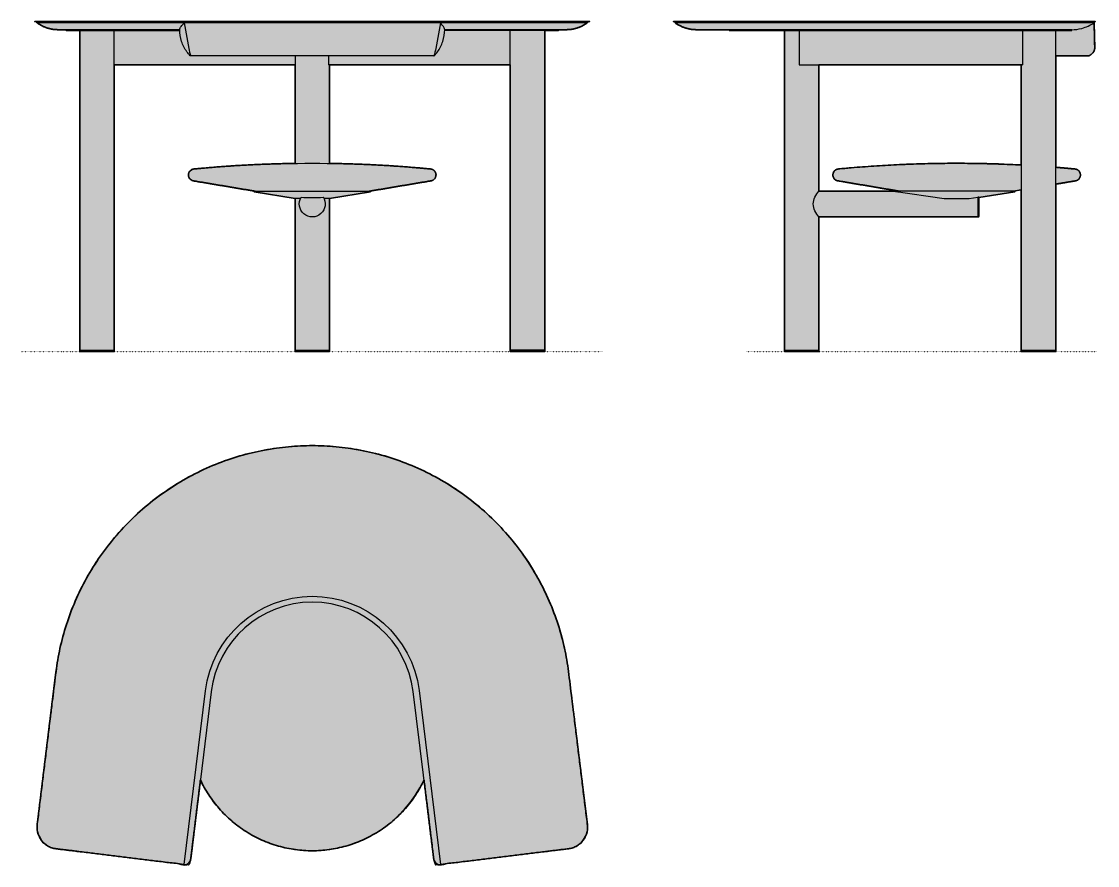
# Model space of a CAD drawing. Header units: millimetres. Extents: x 0 to 2499, y -1194 to 767.
import ezdxf

# ---------------------------------------------------------------- set-up
doc = ezdxf.new("R2010")
doc.units = ezdxf.units.MM
doc.linetypes.add('Dots', pattern=[1, 0, -1])
doc.layers.add('Blocks', color=7, linetype='Continuous')
doc.layers.add('Blocks$Fill', color=7, linetype='Continuous', true_color=0xffffff)
for name, color, linetype, lineweight, true_color in [('Blocks$Inner', 7, 'Continuous', 25, 0x007f00), ('Blocks$Outline', 7, 'Continuous', 35, 0xff3f3f), ('Groud', 7, 'Dots', 25, 0x243775)]:
    doc.layers.add(name, color=color, linetype=linetype, lineweight=lineweight, true_color=true_color)

# ---------------------------------------------------------------- blocks, each defined once
blk = doc.blocks.new('Sui Desk Chair Side')
at = {"layer": 'Blocks$Fill'}
h = blk.add_hatch(color=256, dxfattribs=at)
h.paths.add_polyline_path([(718.9, 687), (795.2, 687), (795.8, 687.3), (796.5, 687.6), (797.1, 687.9), (797.8, 688.2), (798.4, 688.6), (799, 689), (799.7, 689.4), (800.3, 689.8), (800.9, 690.2), (801.5, 690.7), (802, 691.2), (802.6, 691.7), (803.1, 692.2), (803.6, 692.8), (804.2, 693.3), (804.6, 693.9), (805.1, 694.5), (805.6, 695.1), (806, 695.7), (806.4, 696.4), (806.8, 697), (807.2, 697.7), (807.5, 698.3), (807.8, 699), (808.1, 699.7), (808.4, 700.4), (808.6, 701.1), (808.9, 701.7), (809.1, 702.4), (809.2, 703.1), (809.4, 703.8), (809.5, 704.5), (808.1, 764), (808.1, 764.3), (808.1, 764.6), (808.1, 764.8), (808, 765.1), (808, 765.4), (808, 765.7), (807.9, 766), (807.9, 766.2), (807.9, 766.3), (807.9, 766.3), (807.8, 766.4), (807.8, 766.4), (807.8, 766.5), (807.8, 766.5), (807.8, 766.6), (807.8, 766.6), (807.7, 766.7), (807.7, 766.7), (807.7, 766.8), (807.7, 766.8), (807.6, 766.9), (807.6, 766.9), (807.6, 767), (807.6, 767), (-165.1, 767), (-165.1, 764), (-162.7, 762.3), (-160.2, 760.8), (-157.7, 759.3), (-155.1, 757.8), (-152.5, 756.5), (-149.8, 755.3), (-147.1, 754.1), (-144.3, 753.1), (-141.5, 752.1), (-138.7, 751.3), (-135.8, 750.5), (-132.9, 749.8), (-130, 749.3), (-127.1, 748.8), (-124.2, 748.5), (-121.3, 748.2), (-117.5, 748.1), (-113.6, 748), (-39.2, 748), (-39.2, 746), (88.9, 746), (88.9, 0), (168.9, 0), (168.9, 313), (538.2, 313), (538.2, 314), (540.2, 314), (540.2, 357.9), (623.9, 371.6), (623.8, 372.6), (621, 372.6), (638.9, 375.6), (638.9, 0), (718.9, 0), (718.9, 389.1), (764.8, 396.8), (765.1, 396.9), (765.4, 397), (765.6, 397), (765.9, 397.1), (766.2, 397.2), (766.5, 397.3), (766.7, 397.3), (767, 397.4), (767.3, 397.5), (767.6, 397.6), (767.8, 397.8), (768.1, 397.9), (768.4, 398), (768.7, 398.1), (768.9, 398.3), (769.2, 398.4), (769.5, 398.6), (769.7, 398.7), (770, 398.9), (770.2, 399.1), (770.5, 399.3), (770.7, 399.4), (771, 399.6), (771.2, 399.8), (771.5, 400), (771.7, 400.2), (771.9, 400.5), (772.2, 400.7), (772.4, 400.9), (772.6, 401.1), (772.8, 401.4), (773, 401.6), (773.2, 401.9), (773.4, 402.1), (773.6, 402.4), (773.8, 402.6), (773.9, 402.9), (774.1, 403.1), (774.3, 403.4), (774.4, 403.7), (774.6, 403.9), (774.7, 404.2), (774.9, 404.5), (775, 404.8), (775.1, 405.1), (775.2, 405.3), (775.4, 405.6), (775.5, 405.9), (775.6, 406.2), (775.6, 406.5), (775.7, 406.8), (775.8, 407.1), (775.9, 407.4), (775.9, 407.7), (776, 408), (776.1, 408.2), (776.1, 408.5), (776.1, 408.8), (776.2, 409.1), (776.2, 409.4), (776.2, 409.7), (776.2, 410), (776.2, 410.2), (776.2, 410.5), (776.2, 410.8), (776.2, 411.1), (776.2, 411.4), (776.2, 411.7), (776.2, 411.9), (776.1, 412.2), (776.1, 412.5), (776.1, 412.8), (776, 413.1), (775.9, 413.4), (775.9, 413.7), (775.8, 414), (775.7, 414.3), (775.6, 414.5), (775.6, 414.8), (775.5, 415.1), (775.4, 415.4), (775.2, 415.7), (775.1, 416), (775, 416.3), (774.9, 416.5), (774.7, 416.8), (774.6, 417.1), (774.4, 417.4), (774.3, 417.6), (774.1, 417.9), (773.9, 418.2), (773.8, 418.4), (773.6, 418.7), (773.4, 418.9), (773.2, 419.2), (773, 419.4), (772.8, 419.7), (772.6, 419.9), (772.4, 420.1), (772.2, 420.4), (771.9, 420.6), (771.7, 420.8), (771.5, 421), (771.2, 421.2), (771, 421.4), (770.7, 421.6), (770.5, 421.8), (770.2, 422), (770, 422.1), (769.7, 422.3), (769.5, 422.5), (769.2, 422.6), (768.9, 422.8), (768.7, 422.9), (768.4, 423), (768.1, 423.2), (767.8, 423.3), (767.6, 423.4), (767.3, 423.5), (767, 423.6), (766.7, 423.7), (766.5, 423.8), (766.2, 423.9), (765.9, 424), (765.6, 424), (765.4, 424.1), (765.1, 424.1), (764.8, 424.2), (718.9, 428.3)], flags=0)
h.paths.add_polyline_path([(638.9, 433.6), (585.6, 435.9), (532.3, 437.3), (479, 437.6), (425.6, 436.9), (372.3, 435.2), (319, 432.5), (265.8, 428.9), (212.6, 424.2), (212.4, 424.1), (212.1, 424.1), (211.8, 424), (211.5, 424), (211.3, 423.9), (211, 423.8), (210.7, 423.7), (210.4, 423.6), (210.2, 423.5), (209.9, 423.4), (209.6, 423.3), (209.3, 423.2), (209.1, 423), (208.8, 422.9), (208.5, 422.8), (208.3, 422.6), (208, 422.5), (207.7, 422.3), (207.5, 422.1), (207.2, 422), (207, 421.8), (206.7, 421.6), (206.5, 421.4), (206.2, 421.2), (206, 421), (205.7, 420.8), (205.5, 420.6), (205.3, 420.4), (205.1, 420.1), (204.9, 419.9), (204.6, 419.7), (204.4, 419.4), (204.2, 419.2), (204.1, 418.9), (203.9, 418.7), (203.7, 418.4), (203.5, 418.2), (203.3, 417.9), (203.2, 417.6), (203, 417.4), (202.9, 417.1), (202.7, 416.8), (202.6, 416.5), (202.4, 416.3), (202.3, 416), (202.2, 415.7), (202.1, 415.4), (202, 415.1), (201.9, 414.8), (201.8, 414.5), (201.7, 414.3), (201.6, 414), (201.6, 413.7), (201.5, 413.4), (201.4, 413.1), (201.4, 412.8), (201.4, 412.5), (201.3, 412.2), (201.3, 411.9), (201.3, 411.7), (201.2, 411.4), (201.2, 411.1), (201.2, 410.8), (201.2, 410.5), (201.2, 410.2), (201.2, 410), (201.2, 409.7), (201.3, 409.4), (201.3, 409.1), (201.3, 408.8), (201.4, 408.5), (201.4, 408.2), (201.4, 408), (201.5, 407.7), (201.6, 407.4), (201.6, 407.1), (201.7, 406.8), (201.8, 406.5), (201.9, 406.2), (202, 405.9), (202.1, 405.6), (202.2, 405.3), (202.3, 405.1), (202.4, 404.8), (202.6, 404.5), (202.7, 404.2), (202.9, 403.9), (203, 403.7), (203.2, 403.4), (203.3, 403.1), (203.5, 402.9), (203.7, 402.6), (203.9, 402.4), (204.1, 402.1), (204.2, 401.9), (204.4, 401.6), (204.6, 401.4), (204.9, 401.1), (205.1, 400.9), (205.3, 400.7), (205.5, 400.5), (205.7, 400.2), (206, 400), (206.2, 399.8), (206.5, 399.6), (206.7, 399.4), (207, 399.3), (207.2, 399.1), (207.5, 398.9), (207.7, 398.7), (208, 398.6), (208.3, 398.4), (208.5, 398.3), (208.8, 398.1), (209.1, 398), (209.3, 397.9), (209.6, 397.8), (209.9, 397.6), (210.2, 397.5), (210.4, 397.4), (210.7, 397.3), (211, 397.3), (211.3, 397.2), (211.5, 397.1), (211.8, 397), (212.1, 397), (212.4, 396.9), (212.6, 396.8), (356.5, 372.6), (353.7, 372.6), (353.5, 371.4), (342.8, 373), (168.9, 373), (168.9, 666.5), (638.9, 666.5)], flags=0)
at = {"layer": 'Blocks$Inner'}
for p, q in [((808.1, 764), (-165.1, 764)), ((808.1, 764), (809.5, 704.5)), ((212.6, 396.8), (356.5, 372.6)), ((638.9, 375.6), (621, 372.6)), ((718.9, 389.1), (764.8, 396.8)), ((168.9, 373), (342.8, 373)), ((342.8, 373), (459.5, 356)), ((459.5, 356), (517.9, 356)), ((517.9, 356), (538.2, 358.6)), ((540.2, 359.2), (538.2, 358.9)), ((538.2, 358.9), (538.2, 313)), ((540.2, 314), (540.2, 359.2)), ((538.2, 313), (168.9, 313)), ((538.2, 314), (540.2, 314))]:
    blk.add_line(p, q, dxfattribs=at)
for points in [[(-165.1, 764), (-165.1, 767), (807.6, 767)], [(-39.2, 748), (-39.2, 746), (756.1, 746), (756.1, 748), (-113.6, 748)], [(88.9, 746), (88.9, 0), (168.9, 0), (168.9, 313)], [(122.7, 746), (122.7, 666.5), (641.6, 666.5)], [(638.9, 666.5), (638.9, 0), (718.9, 0), (718.9, 746)], [(641.6, 746), (641.6, 666), (638.9, 666)], [(795.2, 687), (718.9, 687)], [(168.9, 373), (168.9, 666.5)], [(540.2, 357.9), (623.9, 371.6), (623.8, 372.6), (353.7, 372.6), (353.5, 371.4)], [(88.9, 3), (168.9, 3)], [(638.9, 3), (718.9, 3)]]:
    blk.add_lwpolyline(points, dxfattribs=at)
at = {"layer": 'Blocks$Inner', "extrusion": (0, 0, -1)}
for centre, radius, start, end in [((115.4, 833.4), 85.4, 274.0043, 305.6286), ((-805.4, 765.6), 2.57, 148.1051, 166.7193), ((-793, 763.4), 15.1, 169.3542, 177.8851), ((113.6, 880.4), 132.4, 270, 273.3434), ((-786.8, 708.5), 23.1, 189.9828, 248.7086), ((-203.8, 339.2), 48.6, 4.4927, 44.0977), ((-203.8, 346.8), 48.6, 315.9023, 355.5073)]:
    blk.add_arc(centre, radius, start, end, dxfattribs=at)
at = {"layer": 'Blocks$Inner'}
for centre, radius, start, end in [((756.8, 831.7), 83.7, 269.4367, 285.6227), ((750.8, 853.1), 105.9, 285.6227, 302.7344), ((488.7, -2413.2), 2850.8, 86.9802, 95.5574), ((488.7, -2413.2), 2850.8, 84.4426, 85.3687), ((215.1, 410.5), 13.9, 100.1882, 259.8118), ((762.3, 410.5), 13.9, 280.1882, 79.8118)]:
    blk.add_arc(centre, radius, start, end, dxfattribs=at)
at = {"layer": 'Blocks$Outline'}
for points in [[(88.9, 746), (88.9, 0), (168.9, 0), (168.9, 313)], [(718.9, 428.3), (718.9, 687)], [(168.9, 373), (168.9, 666.5)], [(168.9, 666.5), (638.9, 666.5)], [(638.9, 666.5), (638.9, 433.6)], [(621, 372.6), (638.9, 375.6)], [(638.9, 375.6), (638.9, 0), (718.9, 0), (718.9, 389.1)], [(356.5, 372.6), (353.7, 372.6), (353.5, 371.4)], [(540.2, 357.9), (623.9, 371.6), (623.8, 372.6), (621, 372.6)]]:
    blk.add_lwpolyline(points, dxfattribs=at)
for points, weights, knots in [([(718.9, 687), (757, 687), (795.2, 687), (807.3, 691.7), (809.5, 704.5), (808.8, 734.3), (808.1, 764), (808.1, 765.1), (807.9, 766.2), (807.8, 766.6), (807.6, 767), (321.2, 767), (-165.1, 767), (-165.1, 765.5), (-165.1, 764), (-145.4, 749.9), (-121.3, 748.2), (-117.5, 748), (-113.6, 748), (-76.4, 748), (-39.2, 748)], [1, 1, 1, 0.871531135731, 1, 1, 1, 0.997230164631, 1, 0.986835658056, 1, 1, 1, 1, 1, 0.962160181405, 1, 0.99957438598, 1, 1, 1], [-2065.75134, -2065.75134, -2065.75134, -1989.481457, -1989.481457, -1965.823817, -1965.823817, -1906.343178, -1906.343178, -1904.095091, -1904.095091, -1903.259724, -1903.259724, -930.59453, -930.59453, -927.59453, -927.59453, -880.451797, -880.451797, -872.724465, -872.724465, -798.315956, -798.315956, -798.315956]), ([(638.9, 433.6), (425.4, 444.9), (212.6, 424.2), (201.2, 422.1), (201.2, 410.5), (201.2, 398.9), (212.6, 396.8), (284.6, 384.7), (356.5, 372.6)], [1, 0.997199983046, 1, 0.767099017692, 1, 0.767099017692, 1, 1, 1], [0, 0, 0, 426.765714, 426.765714, 446.12024, 446.12024, 465.474765, 465.474765, 611.347577, 611.347577, 611.347577]), ([(718.9, 389.1), (741.9, 393), (764.8, 396.8), (776.2, 398.9), (776.2, 410.5), (776.2, 422.1), (764.8, 424.2), (741.9, 426.4), (718.9, 428.3)], [1, 1, 1, 0.767099017692, 1, 0.767099017692, 1, 0.999967342324, 1], [0, 0, 0, 46.543961, 46.543961, 65.898487, 65.898487, 85.253012, 85.253012, 131.331861, 131.331861, 131.331861])]:
    blk.add_rational_spline(points, weights, degree=2, knots=knots, dxfattribs=at)
for points, knots in [([(-39.2, 748), (-39.2, 747), (-39.2, 746), (24.9, 746), (88.9, 746)], [0, 0, 0, 1, 1, 1.161056, 1.161056, 1.161056]), ([(353.5, 371.4), (348.1, 372.2), (342.8, 373), (255.8, 373), (168.9, 373)], [-716.316954, -716.316954, -716.316954, -705.469389, -705.469389, -531.613902, -531.613902, -531.613902]), ([(538.2, 314), (539.2, 314), (540.2, 314), (540.2, 336), (540.2, 357.9)], [0, 0, 0, 2, 2, 45.914035, 45.914035, 45.914035]), ([(168.9, 313), (353.6, 313), (538.2, 313), (538.2, 313.5), (538.2, 314)], [-464.454762, -464.454762, -464.454762, -95.13799, -95.13799, -94.13799, -94.13799, -94.13799])]:
    blk.add_open_spline(points, degree=2, knots=knots, dxfattribs=at)
blk = doc.blocks.new('Sui Desk Chair Top')
at = {"layer": 'Blocks$Fill'}
blk.add_hatch(color=256, dxfattribs=at).paths.add_polyline_path([(335.7, -250.8), (313.2, -433.9), (312.7, -436.3), (312.1, -438.7), (311.5, -441), (310.8, -443.4), (310.4, -444.4), (310, -445.3), (309.6, -446.2), (309.2, -447.2), (309.2, -447.2), (309.1, -447.3), (309.1, -447.3), (309.1, -447.3), (309.1, -447.4), (309.1, -447.4), (309, -447.5), (309, -447.5), (309, -447.5), (309, -447.6), (308.9, -447.6), (308.9, -447.7), (308.9, -447.7), (308.8, -447.7), (308.8, -447.8), (308.8, -447.8), (308.8, -447.8), (308.7, -447.9), (308.7, -447.9), (308.7, -447.9), (308.6, -448), (308.6, -448), (308.5, -448), (308.5, -448.1), (308.5, -448.1), (308.4, -448.1), (308.4, -448.2), (308.4, -448.2), (308.3, -448.2), (308.3, -448.2), (308.2, -448.3), (308.2, -448.3), (297.8, -446.9), (0, -410.3), (-1.1, -410.2), (-2.2, -410), (-3.3, -409.8), (-4.4, -409.6), (-5.6, -409.3), (-6.7, -409), (-7.8, -408.7), (-8.9, -408.4), (-10.1, -408), (-11.2, -407.6), (-12.3, -407.2), (-13.4, -406.7), (-14.5, -406.2), (-15.7, -405.7), (-16.8, -405.2), (-17.8, -404.6), (-18.9, -404), (-20, -403.4), (-21.1, -402.7), (-22.1, -402), (-23.2, -401.3), (-24.2, -400.5), (-25.2, -399.7), (-26.2, -398.9), (-27.1, -398.1), (-28.1, -397.2), (-29, -396.3), (-29.9, -395.4), (-30.8, -394.4), (-31.7, -393.5), (-32.5, -392.5), (-33.3, -391.5), (-34.1, -390.5), (-34.9, -389.4), (-35.6, -388.3), (-36.3, -387.3), (-37, -386.1), (-37.6, -385), (-38.2, -383.9), (-38.8, -382.8), (-39.3, -381.6), (-39.9, -380.4), (-40.3, -379.3), (-40.8, -378.1), (-41.2, -376.9), (-41.6, -375.7), (-42, -374.5), (-42.3, -373.3), (-42.6, -372.1), (-42.9, -370.9), (-43.1, -369.7), (-43.3, -368.5), (-43.5, -367.3), (-43.6, -366.1), (-43.7, -364.9), (-43.8, -363.7), (-43.9, -362.6), (-43.9, -361.4), (-43.9, -360.2), (-43.9, -359.1), (-43.8, -358), (-43.8, -356.8), (-43.7, -355.7), (-43.5, -354.6), (0, 0), (1.7, 12.4), (3.6, 24.8), (5.8, 37.2), (8.3, 49.7), (11.1, 62.3), (14.1, 74.8), (17.5, 87.4), (21.1, 100), (25.1, 112.5), (29.3, 125.1), (33.9, 137.6), (38.8, 150.1), (43.9, 162.6), (49.4, 175), (55.2, 187.3), (61.3, 199.5), (67.7, 211.7), (74.4, 223.8), (81.4, 235.7), (88.7, 247.5), (96.3, 259.2), (104.2, 270.7), (112.3, 282.1), (120.8, 293.3), (129.6, 304.4), (138.6, 315.2), (147.9, 325.9), (157.4, 336.3), (167.2, 346.6), (177.3, 356.6), (187.6, 366.4), (198.1, 375.9), (208.8, 385.2), (219.8, 394.2), (231, 402.9), (242.3, 411.4), (253.9, 419.6), (265.6, 427.5), (277.5, 435.1), (289.5, 442.5), (301.7, 449.5), (314, 456.2), (326.4, 462.6), (338.9, 468.7), (351.6, 474.5), (364.3, 480), (377.1, 485.2), (389.9, 490), (402.8, 494.6), (415.7, 498.8), (428.7, 502.7), (441.7, 506.3), (454.7, 509.6), (467.7, 512.6), (480.7, 515.2), (493.6, 517.6), (506.6, 519.7), (519.5, 521.5), (532.3, 523), (545.1, 524.2), (557.8, 525.1), (570.4, 525.8), (583, 526.2), (595.5, 526.3), (607.9, 526.2), (620.5, 525.8), (633.1, 525.1), (645.8, 524.2), (658.6, 523), (671.5, 521.5), (684.3, 519.7), (697.3, 517.6), (710.2, 515.2), (723.2, 512.6), (736.2, 509.6), (749.2, 506.3), (762.2, 502.7), (775.2, 498.8), (788.1, 494.6), (801, 490), (813.9, 485.2), (826.7, 480), (839.4, 474.5), (852, 468.7), (864.5, 462.6), (876.9, 456.2), (889.2, 449.5), (901.4, 442.5), (913.5, 435.1), (925.3, 427.5), (937, 419.6), (948.6, 411.4), (960, 402.9), (971.1, 394.2), (982.1, 385.2), (992.8, 375.9), (1003.3, 366.4), (1013.6, 356.6), (1023.7, 346.6), (1033.5, 336.3), (1043.1, 325.9), (1052.3, 315.2), (1061.4, 304.4), (1070.1, 293.3), (1078.6, 282.1), (1086.8, 270.7), (1094.7, 259.2), (1102.3, 247.5), (1109.6, 235.7), (1116.6, 223.8), (1123.3, 211.7), (1129.6, 199.5), (1135.7, 187.3), (1141.5, 175), (1147, 162.6), (1152.2, 150.1), (1157, 137.6), (1161.6, 125.1), (1165.8, 112.5), (1169.8, 100), (1173.4, 87.4), (1176.8, 74.8), (1179.9, 62.3), (1182.6, 49.7), (1185.1, 37.2), (1187.3, 24.8), (1189.3, 12.4), (1190.9, 0), (1234.5, -354.6), (1234.6, -355.7), (1234.7, -356.8), (1234.8, -358), (1234.8, -359.1), (1234.8, -360.2), (1234.8, -361.4), (1234.8, -362.6), (1234.7, -363.7), (1234.7, -364.9), (1234.5, -366.1), (1234.4, -367.3), (1234.2, -368.5), (1234, -369.7), (1233.8, -370.9), (1233.5, -372.1), (1233.2, -373.3), (1232.9, -374.5), (1232.5, -375.7), (1232.1, -376.9), (1231.7, -378.1), (1231.3, -379.3), (1230.8, -380.4), (1230.3, -381.6), (1229.7, -382.8), (1229.1, -383.9), (1228.5, -385), (1227.9, -386.1), (1227.2, -387.3), (1226.5, -388.3), (1225.8, -389.4), (1225, -390.5), (1224.2, -391.5), (1223.4, -392.5), (1222.6, -393.5), (1221.7, -394.4), (1220.8, -395.4), (1219.9, -396.3), (1219, -397.2), (1218.1, -398.1), (1217.1, -398.9), (1216.1, -399.7), (1215.1, -400.5), (1214.1, -401.3), (1213, -402), (1212, -402.7), (1210.9, -403.4), (1209.9, -404), (1208.8, -404.6), (1207.7, -405.2), (1206.6, -405.7), (1205.5, -406.2), (1204.3, -406.7), (1203.2, -407.2), (1202.1, -407.6), (1201, -408), (1199.9, -408.4), (1198.7, -408.7), (1197.6, -409), (1196.5, -409.3), (1195.4, -409.6), (1194.2, -409.8), (1193.1, -410), (1192, -410.2), (1190.9, -410.3), (893.2, -446.9), (882.5, -448.2), (882.5, -448.2), (882.4, -448.2), (882.4, -448.1), (882.4, -448.1), (882.3, -448.1), (882.3, -448), (882.3, -448), (882.2, -448), (882.2, -448), (882.2, -447.9), (882.1, -447.9), (882.1, -447.9), (882.1, -447.8), (882.1, -447.8), (882, -447.8), (882, -447.7), (882, -447.7), (881.9, -447.7), (881.9, -447.6), (881.9, -447.6), (881.9, -447.6), (881.8, -447.5), (881.8, -447.5), (881.8, -447.5), (881.8, -447.4), (881.8, -447.4), (881.7, -447.4), (881.7, -447.3), (881.7, -447.3), (881.7, -447.2), (881.7, -447.2), (881.7, -447.2), (881.2, -446.2), (880.8, -445.3), (880.4, -444.4), (880, -443.4), (879.3, -441), (878.7, -438.7), (878.1, -436.3), (877.6, -433.9), (855.1, -250.7), (850.8, -259.4), (846.2, -267.9), (841.2, -276.4), (836, -284.8), (830.4, -293.1), (827.4, -297.1), (824.4, -301.2), (821.4, -305.2), (818.2, -309.1), (815, -313), (811.6, -316.9), (808.2, -320.7), (804.8, -324.4), (801.2, -328.1), (797.6, -331.8), (793.9, -335.4), (790.2, -338.9), (786.3, -342.4), (782.4, -345.8), (778.5, -349.1), (774.4, -352.4), (770.4, -355.6), (766.2, -358.7), (762, -361.7), (757.7, -364.7), (753.4, -367.6), (749, -370.4), (744.6, -373.2), (740.2, -375.9), (735.6, -378.4), (731.1, -380.9), (726.5, -383.3), (721.8, -385.7), (717.2, -387.9), (712.5, -390.1), (707.7, -392.1), (702.9, -394.1), (698.1, -396), (693.3, -397.8), (688.5, -399.5), (683.6, -401.1), (678.7, -402.6), (673.8, -404.1), (668.9, -405.4), (664, -406.7), (659.1, -407.8), (654.1, -408.9), (649.2, -409.9), (644.3, -410.8), (634.4, -412.3), (624.6, -413.5), (614.8, -414.3), (605.1, -414.8), (595.4, -415), (585.8, -414.8), (576.1, -414.3), (566.3, -413.5), (556.5, -412.3), (546.6, -410.8), (541.7, -409.9), (536.7, -408.9), (531.8, -407.9), (526.9, -406.7), (522, -405.4), (517.1, -404.1), (512.2, -402.7), (507.3, -401.1), (502.4, -399.5), (497.6, -397.8), (492.7, -396), (487.9, -394.1), (483.2, -392.2), (478.4, -390.1), (473.7, -387.9), (469, -385.7), (464.4, -383.4), (459.8, -381), (455.2, -378.5), (450.7, -375.9), (446.2, -373.2), (441.8, -370.5), (437.4, -367.7), (433.1, -364.8), (428.9, -361.8), (424.7, -358.8), (420.5, -355.6), (416.4, -352.4), (412.4, -349.2), (408.4, -345.8), (404.5, -342.4), (400.7, -339), (396.9, -335.5), (393.2, -331.9), (389.6, -328.2), (386.1, -324.5), (382.6, -320.8), (379.2, -317), (375.9, -313.1), (372.6, -309.2), (369.5, -305.2), (366.4, -301.3), (363.4, -297.2), (360.5, -293.1), (354.9, -284.9), (349.6, -276.5), (344.6, -268), (340, -259.5)], flags=0)
at = {"layer": 'Blocks$Inner'}
for p, q in [((-43.5, -354.6), (0, 0)), ((1190.9, 0), (1234.5, -354.6)), ((297.8, -446.9), (347.3, -43.5)), ((361, -45.4), (313.2, -433.9)), ((877.6, -433.9), (829.8, -45.3)), ((843.6, -42.9), (893.2, -446.9)), ((297.8, -446.9), (0, -410.3)), ((1190.9, -410.3), (893.2, -446.9)), ((308.2, -448.3), (297.8, -446.9)), ((893.2, -446.9), (882.5, -448.2))]:
    blk.add_line(p, q, dxfattribs=at)
at = {"layer": 'Blocks$Inner', "extrusion": (0, 0, -1)}
for centre, radius, start, end in [((-595.5, -73.7), 600, 7.0531, 172.9469), ((-595.5, -73.7), 250, 6.9286, 172.927), ((-6.1, -360.7), 50, 277, 7), ((-1184.8, -360.7), 50, 173, 263), ((-307.1, -446.3), 2.25, 202.1607, 240.5342), ((-270.7, -428.2), 42.9, 200.7949, 206.2804), ((-190.9, -408), 125, 191.943, 196.4569), ((-999.9, -408), 125, 343.5431, 348.057), ((-920.1, -428.2), 42.9, 333.7196, 339.2051), ((-883.7, -446.3), 2.25, 303.4035, 337.8393)]:
    blk.add_arc(centre, radius, start, end, dxfattribs=at)
at = {"layer": 'Blocks$Inner'}
for centre, radius, start, end in [((595.4, -73.6), 236.1, 6.9029, 173.132), ((595.4, -127.6), 287.4, 205.3929, 334.6299)]:
    blk.add_arc(centre, radius, start, end, dxfattribs=at)
at = {"layer": 'Blocks$Outline'}
for points, weights, knots in [([(335.7, -250.8), (324.5, -342.3), (313.2, -433.9), (312.2, -438.7), (310.8, -443.4), (310.1, -445.3), (309.2, -447.2), (308.9, -447.9), (308.2, -448.3), (303, -447.6), (297.8, -446.9), (148.9, -428.6), (0, -410.3), (-49.6, -404.2), (-43.5, -354.6), (-21.8, -177.3), (0, 0), (65.1, 526.3), (595.5, 526.3), (1125.8, 526.3), (1190.9, 0), (1212.7, -177.3), (1234.5, -354.6), (1240.6, -404.2), (1190.9, -410.3), (1042, -428.6), (893.2, -446.9), (887.8, -447.5), (882.5, -448.2), (881.9, -447.8), (881.7, -447.2), (880.7, -445.3), (880, -443.4), (878.6, -438.7), (877.6, -433.9), (866.3, -342.3), (855.1, -250.7)], [1, 1, 1, 0.999224270935, 1, 0.998854453625, 1, 0.944452245043, 1, 1, 1, 1, 1, 0.707106781187, 1, 1, 1, 0.74926289965, 1, 0.74926289965, 1, 1, 1, 0.707106781187, 1, 1, 1, 1, 1, 0.955186000253, 1, 0.998854453625, 1, 0.999224270935, 1, 1, 1], [206.971032, 206.971032, 206.971032, 391.392962, 391.392962, 401.244529, 401.244529, 405.349654, 405.349654, 406.854295, 406.854295, 417.393922, 417.393922, 717.393922, 717.393922, 795.933738, 795.933738, 1153.204709, 1153.204709, 2021.822232, 2021.822232, 2890.439755, 2890.439755, 3247.710726, 3247.710726, 3326.250542, 3326.250542, 3626.250542, 3626.250542, 3636.996835, 3636.996835, 3638.347074, 3638.347074, 3642.452199, 3642.452199, 3652.303767, 3652.303767, 3836.829887, 3836.829887, 3836.829887]), ([(855.1, -250.7), (777.2, -414.9), (595.4, -415), (413.7, -415), (335.7, -250.8)], [1, 0.845175700198, 1, 0.845175700198, 1], [-648.184945, -648.184945, -648.184945, -323.989901, -323.989901, 0.205143, 0.205143, 0.205143])]:
    blk.add_rational_spline(points, weights, degree=2, knots=knots, dxfattribs=at)
blk = doc.blocks.new('Sui Desk Chair Front')
at = {"layer": 'Blocks$Fill'}
blk.add_hatch(color=256, dxfattribs=at).paths.add_polyline_path([(1246.7, 748), (1263.1, 748), (1266.9, 748.1), (1270.8, 748.2), (1273.7, 748.5), (1276.6, 748.8), (1279.5, 749.3), (1282.4, 749.8), (1285.3, 750.5), (1288.2, 751.3), (1291, 752.1), (1293.8, 753.1), (1296.6, 754.1), (1299.3, 755.3), (1302, 756.5), (1304.7, 757.9), (1307.3, 759.3), (1309.8, 760.8), (1312.3, 762.3), (1314.7, 764), (1314.7, 767), (35.9, 767), (35.9, 764), (38.3, 762.3), (40.8, 760.8), (43.3, 759.3), (45.9, 757.8), (48.5, 756.5), (51.2, 755.3), (54, 754.1), (56.7, 753.1), (59.5, 752.1), (62.4, 751.3), (65.2, 750.5), (68.1, 749.8), (71, 749.3), (73.9, 748.8), (76.8, 748.5), (79.7, 748.2), (83.6, 748.1), (87.5, 748), (103.8, 748), (103.8, 746), (135.3, 746), (135.3, 0), (215.3, 0), (215.3, 666.5), (636.3, 666.5), (636.3, 666), (635.3, 666), (635.3, 437.3), (576.1, 435.9), (517, 433.2), (458, 429.3), (399.2, 424.2), (398.9, 424.1), (398.6, 424.1), (398.4, 424), (398.1, 424), (397.8, 423.9), (397.5, 423.8), (397.3, 423.7), (397, 423.6), (396.7, 423.5), (396.4, 423.4), (396.2, 423.3), (395.9, 423.2), (395.6, 423), (395.3, 422.9), (395.1, 422.8), (394.8, 422.6), (394.5, 422.5), (394.3, 422.3), (394, 422.1), (393.8, 422), (393.5, 421.8), (393.3, 421.6), (393, 421.4), (392.8, 421.2), (392.5, 421), (392.3, 420.8), (392.1, 420.6), (391.8, 420.4), (391.6, 420.1), (391.4, 419.9), (391.2, 419.7), (391, 419.4), (390.8, 419.2), (390.6, 418.9), (390.4, 418.7), (390.2, 418.4), (390, 418.2), (389.9, 417.9), (389.7, 417.6), (389.6, 417.4), (389.4, 417.1), (389.3, 416.8), (389.1, 416.5), (389, 416.3), (388.9, 416), (388.7, 415.7), (388.6, 415.4), (388.5, 415.1), (388.4, 414.8), (388.3, 414.5), (388.3, 414.3), (388.2, 414), (388.1, 413.7), (388, 413.4), (388, 413.1), (387.9, 412.8), (387.9, 412.5), (387.9, 412.2), (387.8, 411.9), (387.8, 411.7), (387.8, 411.4), (387.8, 411.1), (387.8, 410.8), (387.8, 410.5), (387.8, 410.2), (387.8, 410), (387.8, 409.7), (387.8, 409.4), (387.8, 409.1), (387.9, 408.8), (387.9, 408.5), (387.9, 408.2), (388, 408), (388, 407.7), (388.1, 407.4), (388.2, 407.1), (388.3, 406.8), (388.3, 406.5), (388.4, 406.2), (388.5, 405.9), (388.6, 405.6), (388.7, 405.3), (388.9, 405.1), (389, 404.8), (389.1, 404.5), (389.3, 404.2), (389.4, 403.9), (389.6, 403.7), (389.7, 403.4), (389.9, 403.1), (390, 402.9), (390.2, 402.6), (390.4, 402.4), (390.6, 402.1), (390.8, 401.9), (391, 401.6), (391.2, 401.4), (391.4, 401.1), (391.6, 400.9), (391.8, 400.7), (392.1, 400.5), (392.3, 400.2), (392.5, 400), (392.8, 399.8), (393, 399.6), (393.3, 399.4), (393.5, 399.3), (393.8, 399.1), (394, 398.9), (394.3, 398.7), (394.5, 398.6), (394.8, 398.4), (395.1, 398.3), (395.3, 398.1), (395.6, 398), (395.9, 397.9), (396.2, 397.8), (396.4, 397.6), (396.7, 397.5), (397, 397.4), (397.3, 397.3), (397.5, 397.3), (397.8, 397.2), (398.1, 397.1), (398.4, 397), (398.6, 397), (398.9, 396.9), (399.2, 396.8), (543, 372.6), (540.2, 372.6), (540.1, 371.6), (635.5, 356), (635.5, 0), (715.3, 0), (715.1, 356), (810.5, 371.6), (810.3, 372.6), (807.5, 372.6), (951.3, 396.8), (951.6, 396.9), (951.9, 397), (952.2, 397), (952.4, 397.1), (952.7, 397.2), (953, 397.3), (953.3, 397.3), (953.6, 397.4), (953.8, 397.5), (954.1, 397.6), (954.4, 397.8), (954.7, 397.9), (954.9, 398), (955.2, 398.1), (955.5, 398.3), (955.7, 398.4), (956, 398.6), (956.3, 398.7), (956.5, 398.9), (956.8, 399.1), (957, 399.3), (957.3, 399.4), (957.5, 399.6), (957.8, 399.8), (958, 400), (958.2, 400.2), (958.5, 400.5), (958.7, 400.7), (958.9, 400.9), (959.1, 401.1), (959.3, 401.4), (959.5, 401.6), (959.7, 401.9), (959.9, 402.1), (960.1, 402.4), (960.3, 402.6), (960.5, 402.9), (960.7, 403.1), (960.8, 403.4), (961, 403.7), (961.1, 403.9), (961.3, 404.2), (961.4, 404.5), (961.5, 404.8), (961.7, 405.1), (961.8, 405.3), (961.9, 405.6), (962, 405.9), (962.1, 406.2), (962.2, 406.5), (962.3, 406.8), (962.4, 407.1), (962.4, 407.4), (962.5, 407.7), (962.5, 408), (962.6, 408.2), (962.6, 408.5), (962.7, 408.8), (962.7, 409.1), (962.7, 409.4), (962.8, 409.7), (962.8, 410), (962.8, 410.2), (962.8, 410.5), (962.8, 410.8), (962.8, 411.1), (962.8, 411.4), (962.7, 411.7), (962.7, 411.9), (962.7, 412.2), (962.6, 412.5), (962.6, 412.8), (962.5, 413.1), (962.5, 413.4), (962.4, 413.7), (962.4, 414), (962.3, 414.3), (962.2, 414.5), (962.1, 414.8), (962, 415.1), (961.9, 415.4), (961.8, 415.7), (961.7, 416), (961.5, 416.3), (961.4, 416.5), (961.3, 416.8), (961.1, 417.1), (961, 417.4), (960.8, 417.6), (960.7, 417.9), (960.5, 418.2), (960.3, 418.4), (960.1, 418.7), (959.9, 418.9), (959.7, 419.2), (959.5, 419.4), (959.3, 419.7), (959.1, 419.9), (958.9, 420.1), (958.7, 420.4), (958.5, 420.6), (958.2, 420.8), (958, 421), (957.8, 421.2), (957.5, 421.4), (957.3, 421.6), (957, 421.8), (956.8, 422), (956.5, 422.1), (956.3, 422.3), (956, 422.5), (955.7, 422.6), (955.5, 422.8), (955.2, 422.9), (954.9, 423), (954.7, 423.2), (954.4, 423.3), (954.1, 423.4), (953.8, 423.5), (953.6, 423.6), (953.3, 423.7), (953, 423.8), (952.7, 423.9), (952.4, 424), (952.2, 424), (951.9, 424.1), (951.6, 424.1), (951.3, 424.2), (892.5, 429.3), (833.5, 433.2), (774.4, 435.9), (715.3, 437.3), (715.3, 666), (714.2, 666), (714.2, 666.5), (1135.3, 666.5), (1135.3, 0), (1215.3, 0), (1215.3, 746), (1246.7, 746)], flags=0)
at = {"layer": 'Blocks$Inner'}
for p, q in [((35.9, 764), (35.9, 767)), ((35.9, 767), (1314.7, 767)), ((377.6, 764), (388.3, 704.5)), ((972.9, 764), (962.3, 704.5)), ((1314.7, 767), (1314.7, 764)), ((367.5, 748), (87.5, 748)), ((1263.1, 748), (983.1, 748)), ((957.4, 687), (392, 687)), ((957.4, 687), (958.5, 687)), ((1135.3, 666.5), (714.2, 666.5)), ((543, 372.6), (399.2, 396.8)), ((951.3, 396.8), (807.5, 372.6))]:
    blk.add_line(p, q, dxfattribs=at)
for points in [[(1314.7, 764), (35.9, 764)], [(103.8, 748), (103.8, 746), (367.5, 746)], [(135.3, 746), (135.3, 0), (215.3, 0), (215.3, 746)], [(1246.7, 748), (1246.7, 746), (983, 746)], [(1215.3, 746), (1215.3, 0), (1135.3, 0), (1135.3, 746)], [(635.3, 437.3), (635.3, 666), (636.3, 666), (636.3, 687)], [(715.3, 437.3), (715.3, 666), (714.2, 666), (714.2, 687)], [(215.3, 666.5), (636.3, 666.5)], [(648.2, 356), (635.5, 356), (540.1, 371.6), (540.2, 372.6), (810.3, 372.6), (810.5, 371.6), (715.1, 356), (702.3, 356)], [(635.5, 356), (635.5, 0), (715.3, 0), (715.1, 356)], [(135.3, 3), (215.3, 3)], [(635.5, 3), (715.3, 3)], [(1215.3, 3), (1135.3, 3)]]:
    blk.add_lwpolyline(points, dxfattribs=at)
at = {"layer": 'Blocks$Inner', "extrusion": (0, 0, -1)}
for centre, radius, start, end in [((-85.7, 833.4), 85.4, 274.0043, 305.6286), ((-384.8, 745.1), 17.6, 9.4561, 36.3784), ((-1027.4, 801.8), 66.3, 315.7678, 325.2333), ((-1264.7, 834.1), 86.1, 234.5059, 265.9336), ((-87.5, 880.4), 132.4, 270, 273.3434), ((-458.1, 749.2), 90.7, 341.7639, 359.267), ((-1263.1, 880.4), 132.4, 266.6566, 270), ((-456.9, 748), 89.2, 324.7682, 342.2277), ((-871.2, 720.6), 92.5, 189.9917, 201.2659), ((-509.9, 793.8), 159, 317.8269, 322.3029), ((-675.3, -2413.2), 2850.8, 84.4426, 95.5574), ((-401.6, 410.5), 13.9, 280.1882, 79.8118), ((-948.9, 410.5), 13.9, 100.1882, 259.8118), ((-675.3, 343), 30, 146.7627, 31.5762)]:
    blk.add_arc(centre, radius, start, end, dxfattribs=at)
at = {"layer": 'Blocks$Inner'}
for centre, radius, start, end in [((323.1, 801.8), 66.3, 315.7678, 325.2333), ((965.7, 745.1), 17.6, 9.4561, 36.3784), ((892.4, 749.2), 90.7, 341.7639, 359.267), ((479.4, 720.6), 92.5, 189.9917, 201.2659), ((893.6, 748), 89.2, 324.7682, 342.2277), ((840.7, 793.8), 159, 317.8269, 322.3029), ((675.3, 722.4), 364.6, 265.9806, 274.0194)]:
    blk.add_arc(centre, radius, start, end, dxfattribs=at)
at = {"layer": 'Blocks$Outline'}
for points in [[(103.8, 748), (103.8, 746), (135.3, 746)], [(135.3, 746), (135.3, 0), (215.3, 0), (215.3, 666.5)], [(1135.3, 666.5), (1135.3, 0), (1215.3, 0), (1215.3, 746)], [(1215.3, 746), (1246.7, 746), (1246.7, 748)], [(215.3, 666.5), (636.3, 666.5)], [(636.3, 666.5), (636.3, 666), (635.3, 666), (635.3, 437.3)], [(715.3, 437.3), (715.3, 666), (714.2, 666), (714.2, 666.5)], [(714.2, 666.5), (1135.3, 666.5)], [(543, 372.6), (540.2, 372.6), (540.1, 371.6), (635.5, 356)], [(635.5, 356), (635.5, 0), (715.3, 0), (715.1, 356)], [(715.1, 356), (810.5, 371.6), (810.3, 372.6), (807.5, 372.6)]]:
    blk.add_lwpolyline(points, dxfattribs=at)
for points, weights, knots in [([(1246.7, 748), (1254.9, 748), (1263.1, 748), (1266.9, 748), (1270.8, 748.2), (1295, 749.9), (1314.7, 764), (1314.7, 765.5), (1314.7, 767), (675.3, 767), (35.9, 767), (35.9, 765.5), (35.9, 764), (55.6, 749.9), (79.7, 748.2), (83.6, 748), (87.5, 748), (95.6, 748), (103.8, 748)], [1, 1, 1, 0.99957438598, 1, 0.962626166351, 1, 1, 1, 1, 1, 1, 1, 0.962160181405, 1, 0.99957438598, 1, 1, 1], [-1690.957827, -1690.957827, -1690.957827, -1674.560881, -1674.560881, -1666.83355, -1666.83355, -1619.615449, -1619.615449, -1616.615449, -1616.615449, -337.870064, -337.870064, -334.870064, -334.870064, -287.727331, -287.727331, -280, -280, -263.603055, -263.603055, -263.603055]), ([(635.3, 437.3), (517, 435.7), (399.2, 424.2), (387.8, 422.1), (387.8, 410.5), (387.8, 398.9), (399.2, 396.8), (471.1, 384.7), (543, 372.6)], [0.997698908668, 0.997989527282, 1, 0.767099017692, 1, 0.767099017692, 1, 1, 1], [-420.765595, -420.765595, -420.765595, -184.223266, -184.223266, -164.86874, -164.86874, -145.514214, -145.514214, 0.358597, 0.358597, 0.358597]), ([(807.5, 372.6), (879.4, 384.7), (951.3, 396.8), (962.8, 398.9), (962.8, 410.5), (962.8, 422.1), (951.3, 424.2), (833.6, 435.7), (715.3, 437.3)], [1, 1, 1, 0.767099017692, 1, 0.767099017692, 1, 0.997989513189, 0.997698904594], [-921.83099, -921.83099, -921.83099, -775.958179, -775.958179, -756.603653, -756.603653, -737.249127, -737.249127, -500.70514, -500.70514, -500.70514])]:
    blk.add_rational_spline(points, weights, degree=2, knots=knots, dxfattribs=at)

msp = doc.modelspace()

# ---------------------------------------------------------------- linework, layer by layer
at = {"layer": 'Groud'}
for points in [[(0, 0), (1350.7, 0)], [(1683.5, 0), (2498.2, 0)]]:
    msp.add_lwpolyline(points, dxfattribs=at)

# ---------------------------------------------------------------- block references
at = {"layer": 'Blocks'}
for name, p in [('Sui Desk Chair Front', (0, 0)), ('Sui Desk Chair Side', (1683.5, 0)), ('Sui Desk Chair Top', (79.9, -744.8))]:
    msp.add_blockref(name, p, dxfattribs=at)

doc.saveas('drawing.dxf')
